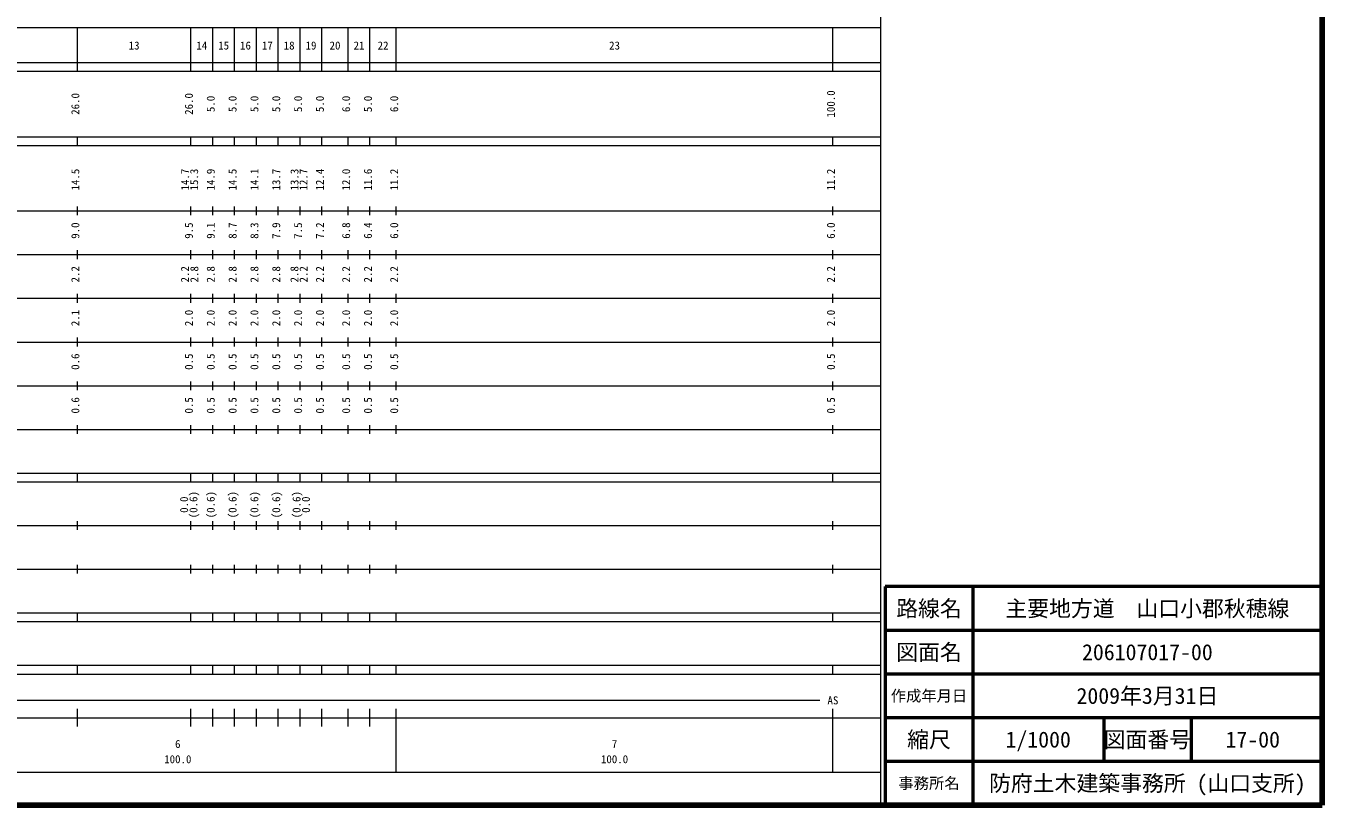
# Model space of a CAD drawing. Units: millimetres on the paper, enlarged 1000 times. Extents: x 40000 to 680000, y 20000 to 380000.
# Drawn here: x 383226 to 680000, y 20000 to 198357 of the extents above; entities that cross this region are included whole.
import ezdxf
from ezdxf.enums import TextEntityAlignment as Align

# ---------------------------------------------------------------- set-up
doc = ezdxf.new("R2010")
doc.units = ezdxf.units.MM
doc.header["$LTSCALE"] = 1000
for name, color, linetype, lineweight in [('M-TTL', 2, 'Continuous', 140), ('M-TTL-BAND', 7, 'Continuous', 13), ('M-TTL-FRAM', 2, 'Continuous', 50), ('M-TTL-LINE', 7, 'Continuous', 50)]:
    doc.layers.add(name, color=color, linetype=linetype, lineweight=lineweight)
doc.layers.add('M-TTL-TXT', color=7, linetype='Continuous')
doc.styles.add('ＭＳ ゴシック', font='')
doc.styles.get('ＭＳ ゴシック').set_extended_font_data('MS Gothic')

msp = doc.modelspace()

# ---------------------------------------------------------------- linework, layer by layer
at = {"layer": 'M-TTL'}
for p, q in [((680000, 20000), (680000, 380000)), ((40000, 20000), (680000, 20000))]:
    msp.add_line(p, q, dxfattribs=at)
at = {"layer": 'M-TTL-BAND'}
for p, q in [((579000, 20000), (579000, 370000)), ((68000, 198000), (579000, 198000)), ((395000, 188000), (395000, 198000)), ((421000, 188000), (421000, 198000)), ((426000, 188000), (426000, 198000)), ((431000, 188000), (431000, 198000)), ((436000, 188000), (436000, 198000)), ((441000, 188000), (441000, 198000)), ((446000, 188000), (446000, 198000)), ((451000, 188000), (451000, 198000)), ((457000, 188000), (457000, 198000)), ((462000, 188000), (462000, 198000)), ((468000, 188000), (468000, 198000)), ((568000, 188000), (568000, 198000)), ((40000, 190000), (579000, 190000)), ((40000, 188000), (579000, 188000)), ((40000, 173000), (579000, 173000)), ((395000, 171000), (395000, 173000)), ((421000, 171000), (421000, 173000)), ((426000, 171000), (426000, 173000)), ((431000, 171000), (431000, 173000)), ((436000, 171000), (436000, 173000)), ((441000, 171000), (441000, 173000)), ((446000, 171000), (446000, 173000)), ((451000, 171000), (451000, 173000)), ((457000, 171000), (457000, 173000)), ((462000, 171000), (462000, 173000)), ((468000, 171000), (468000, 173000)), ((568000, 171000), (568000, 173000)), ((40000, 171000), (579000, 171000)), ((40000, 156000), (579000, 156000)), ((395000, 155000), (395000, 157000)), ((421000, 155000), (421000, 157000)), ((426000, 155000), (426000, 157000)), ((431000, 155000), (431000, 157000)), ((436000, 155000), (436000, 157000)), ((441000, 155000), (441000, 157000)), ((446000, 155000), (446000, 157000)), ((451000, 155000), (451000, 157000)), ((457000, 155000), (457000, 157000)), ((462000, 155000), (462000, 157000)), ((468000, 155000), (468000, 157000)), ((568000, 155000), (568000, 157000)), ((46000, 146000), (579000, 146000)), ((395000, 145000), (395000, 147000)), ((421000, 145000), (421000, 147000)), ((426000, 145000), (426000, 147000)), ((431000, 145000), (431000, 147000)), ((436000, 145000), (436000, 147000)), ((441000, 145000), (441000, 147000)), ((446000, 145000), (446000, 147000)), ((451000, 145000), (451000, 147000)), ((457000, 145000), (457000, 147000)), ((462000, 145000), (462000, 147000)), ((468000, 145000), (468000, 147000)), ((568000, 145000), (568000, 147000)), ((395000, 135000), (395000, 137000)), ((421000, 135000), (421000, 137000)), ((426000, 135000), (426000, 137000)), ((431000, 135000), (431000, 137000)), ((436000, 135000), (436000, 137000)), ((441000, 135000), (441000, 137000)), ((446000, 135000), (446000, 137000)), ((451000, 135000), (451000, 137000)), ((457000, 135000), (457000, 137000)), ((462000, 135000), (462000, 137000)), ((468000, 135000), (468000, 137000)), ((568000, 135000), (568000, 137000)), ((52000, 136000), (579000, 136000)), ((46000, 126000), (579000, 126000)), ((395000, 125000), (395000, 127000)), ((421000, 125000), (421000, 127000)), ((426000, 125000), (426000, 127000)), ((431000, 125000), (431000, 127000)), ((436000, 125000), (436000, 127000)), ((441000, 125000), (441000, 127000)), ((446000, 125000), (446000, 127000)), ((451000, 125000), (451000, 127000)), ((457000, 125000), (457000, 127000)), ((462000, 125000), (462000, 127000)), ((468000, 125000), (468000, 127000)), ((568000, 125000), (568000, 127000)), ((52000, 116000), (579000, 116000)), ((395000, 115000), (395000, 117000)), ((421000, 115000), (421000, 117000)), ((426000, 115000), (426000, 117000)), ((431000, 115000), (431000, 117000)), ((436000, 115000), (436000, 117000)), ((441000, 115000), (441000, 117000)), ((446000, 115000), (446000, 117000)), ((451000, 115000), (451000, 117000)), ((457000, 115000), (457000, 117000)), ((462000, 115000), (462000, 117000)), ((468000, 115000), (468000, 117000)), ((568000, 115000), (568000, 117000)), ((395000, 105000), (395000, 107000)), ((421000, 105000), (421000, 107000)), ((426000, 105000), (426000, 107000)), ((431000, 105000), (431000, 107000)), ((436000, 105000), (436000, 107000)), ((441000, 105000), (441000, 107000)), ((446000, 105000), (446000, 107000)), ((451000, 105000), (451000, 107000)), ((457000, 105000), (457000, 107000)), ((462000, 105000), (462000, 107000)), ((468000, 105000), (468000, 107000)), ((568000, 105000), (568000, 107000)), ((46000, 106000), (579000, 106000)), ((40000, 96000), (579000, 96000)), ((395000, 94000), (395000, 96000)), ((421000, 94000), (421000, 96000)), ((426000, 94000), (426000, 96000)), ((431000, 94000), (431000, 96000)), ((436000, 94000), (436000, 96000)), ((441000, 94000), (441000, 96000)), ((446000, 94000), (446000, 96000)), ((451000, 94000), (451000, 96000)), ((457000, 94000), (457000, 96000)), ((462000, 94000), (462000, 96000)), ((468000, 94000), (468000, 96000)), ((568000, 94000), (568000, 96000)), ((40000, 94000), (579000, 94000)), ((49000, 84000), (579000, 84000)), ((395000, 83000), (395000, 85000)), ((421000, 83000), (421000, 85000)), ((426000, 83000), (426000, 85000)), ((431000, 83000), (431000, 85000)), ((436000, 83000), (436000, 85000)), ((441000, 83000), (441000, 85000)), ((446000, 83000), (446000, 85000)), ((451000, 83000), (451000, 85000)), ((457000, 83000), (457000, 85000)), ((462000, 83000), (462000, 85000)), ((468000, 83000), (468000, 85000)), ((568000, 83000), (568000, 85000)), ((395000, 73000), (395000, 75000)), ((421000, 73000), (421000, 75000)), ((426000, 73000), (426000, 75000)), ((431000, 73000), (431000, 75000)), ((436000, 73000), (436000, 75000)), ((441000, 73000), (441000, 75000)), ((446000, 73000), (446000, 75000)), ((451000, 73000), (451000, 75000)), ((457000, 73000), (457000, 75000)), ((462000, 73000), (462000, 75000)), ((468000, 73000), (468000, 75000)), ((568000, 73000), (568000, 75000)), ((40000, 74000), (579000, 74000)), ((40000, 64000), (579000, 64000)), ((395000, 62000), (395000, 64000)), ((421000, 62000), (421000, 64000)), ((426000, 62000), (426000, 64000)), ((431000, 62000), (431000, 64000)), ((436000, 62000), (436000, 64000)), ((441000, 62000), (441000, 64000)), ((446000, 62000), (446000, 64000)), ((451000, 62000), (451000, 64000)), ((457000, 62000), (457000, 64000)), ((462000, 62000), (462000, 64000)), ((468000, 62000), (468000, 64000)), ((568000, 62000), (568000, 64000)), ((40000, 62000), (579000, 62000)), ((40000, 52000), (579000, 52000)), ((395000, 50000), (395000, 52000)), ((421000, 50000), (421000, 52000)), ((426000, 50000), (426000, 52000)), ((431000, 50000), (431000, 52000)), ((436000, 50000), (436000, 52000)), ((441000, 50000), (441000, 52000)), ((446000, 50000), (446000, 52000)), ((451000, 50000), (451000, 52000)), ((457000, 50000), (457000, 52000)), ((462000, 50000), (462000, 52000)), ((468000, 50000), (468000, 52000)), ((568000, 50000), (568000, 52000)), ((40000, 50000), (579000, 50000)), ((71000, 44000), (565000, 44000)), ((395000, 38000), (395000, 42000)), ((421000, 38000), (421000, 42000)), ((426000, 38000), (426000, 42000)), ((431000, 38000), (431000, 42000)), ((436000, 38000), (436000, 42000)), ((441000, 38000), (441000, 42000)), ((446000, 38000), (446000, 42000)), ((451000, 38000), (451000, 42000)), ((457000, 38000), (457000, 42000)), ((462000, 38000), (462000, 42000)), ((468000, 27500), (468000, 42000)), ((568000, 27500), (568000, 42000)), ((40000, 40000), (579000, 40000)), ((68000, 27500), (579000, 27500))]:
    msp.add_line(p, q, dxfattribs=at)
at = {"layer": 'M-TTL-FRAM'}
for p, q in [((680000, 70000), (580000, 70000)), ((580000, 70000), (580000, 20000))]:
    msp.add_line(p, q, dxfattribs=at)
at = {"layer": 'M-TTL-LINE'}
for p, q in [((600000, 70000), (600000, 20000)), ((680000, 60000), (580000, 60000)), ((680000, 50000), (580000, 50000)), ((680000, 40000), (580000, 40000)), ((630000, 40000), (630000, 30000)), ((650000, 40000), (650000, 30000)), ((680000, 30000), (580000, 30000))]:
    msp.add_line(p, q, dxfattribs=at)

# ---------------------------------------------------------------- texts
at = {"layer": 'M-TTL-BAND', "style": 'ＭＳ ゴシック'}
for s, p in [('13', (408000, 192405)), ('14', (423500, 192405)), ('15', (428500, 192405)), ('16', (433500, 192405)), ('17', (438500, 192405)), ('18', (443500, 192405)), ('19', (448500, 192405)), ('20', (454000, 192405)), ('21', (459500, 192405)), ('22', (465000, 192405)), ('23', (518000, 192405)), ('AS', (568000, 42500)), ('6', (418000, 32523)), ('7', (518000, 32523)), ('100.0', (418000, 29033)), ('100.0', (518000, 29033))]:
    msp.add_text(s, height=1833, dxfattribs=at).set_placement(p, align=Align.BOTTOM_CENTER)
for s, p in [('26.0', (396000, 180500)), ('26.0', (422000, 180500)), ('5.0', (427000, 180500)), ('5.0', (432000, 180500)), ('5.0', (437000, 180500)), ('5.0', (442000, 180500)), ('5.0', (447000, 180500)), ('5.0', (452000, 180500)), ('6.0', (458000, 180500)), ('5.0', (463000, 180500)), ('6.0', (469000, 180500)), ('100.0', (569000, 180500)), ('14.5', (396000, 163174)), ('14.7', (421139, 163174)), ('15.3', (423199, 163174)), ('14.9', (427000, 163174)), ('14.5', (432000, 163174)), ('14.1', (437000, 163174)), ('13.7', (442000, 163174)), ('13.3', (446183, 163174)), ('12.7', (448243, 163174)), ('12.4', (452000, 163174)), ('12.0', (458000, 163174)), ('11.6', (463000, 163174)), ('11.2', (469000, 163174)), ('11.2', (569000, 163174)), ('9.0', (396000, 151500)), ('9.5', (422000, 151500)), ('9.1', (427000, 151500)), ('8.7', (432000, 151500)), ('8.3', (437000, 151500)), ('7.9', (442000, 151500)), ('7.5', (447000, 151500)), ('7.2', (452000, 151500)), ('6.8', (458000, 151500)), ('6.4', (463000, 151500)), ('6.0', (469000, 151500)), ('6.0', (569000, 151500)), ('2.2', (396000, 141500)), ('2.2', (421108, 141500)), ('2.8', (423251, 141500)), ('2.8', (427000, 141500)), ('2.8', (432000, 141500)), ('2.8', (437000, 141500)), ('2.8', (442000, 141500)), ('2.8', (446160, 141500)), ('2.2', (448267, 141500)), ('2.2', (452000, 141500)), ('2.2', (458000, 141500)), ('2.2', (463000, 141500)), ('2.2', (469000, 141500)), ('2.2', (569000, 141500)), ('2.1', (396000, 131500)), ('2.0', (422000, 131500)), ('2.0', (427000, 131500)), ('2.0', (432000, 131500)), ('2.0', (437000, 131500)), ('2.0', (442000, 131500)), ('2.0', (447000, 131500)), ('2.0', (452000, 131500)), ('2.0', (458000, 131500)), ('2.0', (463000, 131500)), ('2.0', (469000, 131500)), ('2.0', (569000, 131500)), ('0.6', (396000, 121500)), ('0.5', (422000, 121500)), ('0.5', (427000, 121500)), ('0.5', (432000, 121500)), ('0.5', (437000, 121500)), ('0.5', (442000, 121500)), ('0.5', (447000, 121500)), ('0.5', (452000, 121500)), ('0.5', (458000, 121500)), ('0.5', (463000, 121500)), ('0.5', (469000, 121500)), ('0.5', (569000, 121500)), ('0.6', (396000, 111500)), ('0.5', (422000, 111500)), ('0.5', (427000, 111500)), ('0.5', (432000, 111500)), ('0.5', (437000, 111500)), ('0.5', (442000, 111500)), ('0.5', (447000, 111500)), ('0.5', (452000, 111500)), ('0.5', (458000, 111500)), ('0.5', (463000, 111500)), ('0.5', (469000, 111500)), ('0.5', (569000, 111500)), ('0.0', (420899, 88764)), ('(0.6)', (423041, 88764)), ('(0.6)', (427000, 88764)), ('(0.6)', (432000, 88764)), ('(0.6)', (437000, 88764)), ('(0.6)', (442000, 88764)), ('(0.6)', (446646, 88764)), ('0.0', (448787, 88764))]:
    msp.add_text(s, height=1833, rotation=90, dxfattribs=at).set_placement(p, align=Align.BOTTOM_CENTER)
at = {"layer": 'M-TTL-TXT', "style": 'ＭＳ ゴシック'}
for s, height, p in [('路線名', 3666, (590000, 65000)), ('路線名', 3666, (590000, 65000)), ('主要地方道\u3000山口小郡秋穂線', 3666, (640000, 65000)), ('図面名', 3666, (590000, 55000)), ('図面名', 3666, (590000, 55000)), ('206107017-00', 3666, (640000, 55000)), ('作成年月日', 2566, (590000, 45000)), ('作成年月日', 2566, (590000, 45000)), ('2009年3月31日', 3666, (640000, 45000)), ('縮尺', 3666, (590000, 35000)), ('縮尺', 3666, (590000, 35000)), ('1/1000', 3666, (615000, 35000)), ('図面番号', 3666, (640000, 35000)), ('図面番号', 3666, (640000, 35000)), ('17-00', 3666, (664125, 35000)), ('防府土木建築事務所 (山口支所)', 3666, (640000, 25000)), ('事務所名', 2566, (590000, 25000)), ('事務所名', 2566, (590000, 25000))]:
    msp.add_text(s, height=height, dxfattribs=at).set_placement(p, align=Align.MIDDLE_CENTER)

doc.saveas('drawing.dxf')
